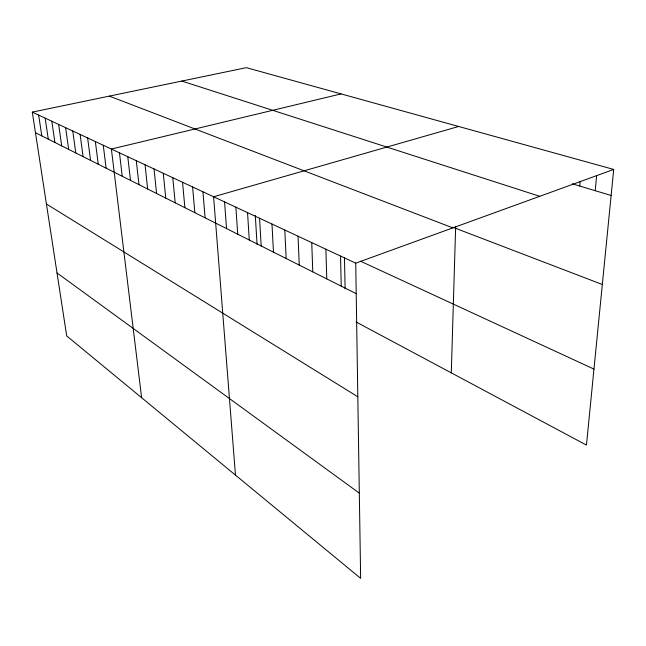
<?xml version="1.0" encoding="UTF-8"?>
<svg xmlns="http://www.w3.org/2000/svg" width="646" height="646" viewBox="0 0 646 646"><rect width="100%" height="100%" fill="white"/><g stroke="black" fill="none" stroke-linecap="round" stroke-linejoin="round"><path stroke-width="0.97" d="M451.288 372.855L455.664 226.383M579.785 186.048L580.205 181.163M595.232 190.699L596.597 175.857M32.3 112.113L355.736 263.156L360.646 578.34L66.7 335.936L32.3 112.113L246.368 67.66L613.7 169.438L586.455 445.086L356.083 321.974M355.736 263.156L613.7 169.438M458.644 126.479L213.592 196.772L235.467 475.109M341.072 93.904L111.378 149.04L141.619 397.718M572.275 183.795L611.124 195.48M181.849 81.057L539.741 196.311M452.959 227.295L602.33 284.49M109.344 96.117L452.83 227.876M360.516 261.202L593.965 369.1M35.465 132.721L356.212 293.664M46.423 203.991L357.819 396.781M57.026 272.959L359.321 493.14M38.655 115.085L41.796 135.902M45.155 118.121L48.28 139.148M51.809 121.23L54.91 142.475M58.633 124.412L61.701 145.883M65.617 127.674L68.662 149.379M72.772 131.017L75.784 152.949M80.104 134.441L83.084 156.615M87.63 137.953L90.569 160.369M95.342 141.555L98.249 164.221M103.255 145.253L106.122 168.17M119.47 152.819L122.239 176.261M127.771 156.695L130.492 180.404M136.29 160.676L138.963 184.651M145.043 164.762L147.651 189.012M154.039 168.961L156.582 193.493M163.276 173.281L165.756 198.096M172.773 177.715L175.187 202.828M182.543 182.277L184.877 207.689M192.597 186.969L194.85 212.695M202.941 191.797L205.105 217.839M224.566 201.899L226.536 228.595M235.871 207.18L237.736 234.215M247.539 212.623L249.283 240.013M255.307 215.417L257.06 244.414M259.563 218.243L261.194 245.989M271.982 224.041L273.476 252.15M284.805 230.033L286.154 258.513M298.048 236.218L299.251 265.078M311.743 242.605L312.777 271.869M325.899 249.219L326.763 278.886M340.555 256.066L341.233 286.146M344.471 257.689L345.117 288.891"/></g></svg>
